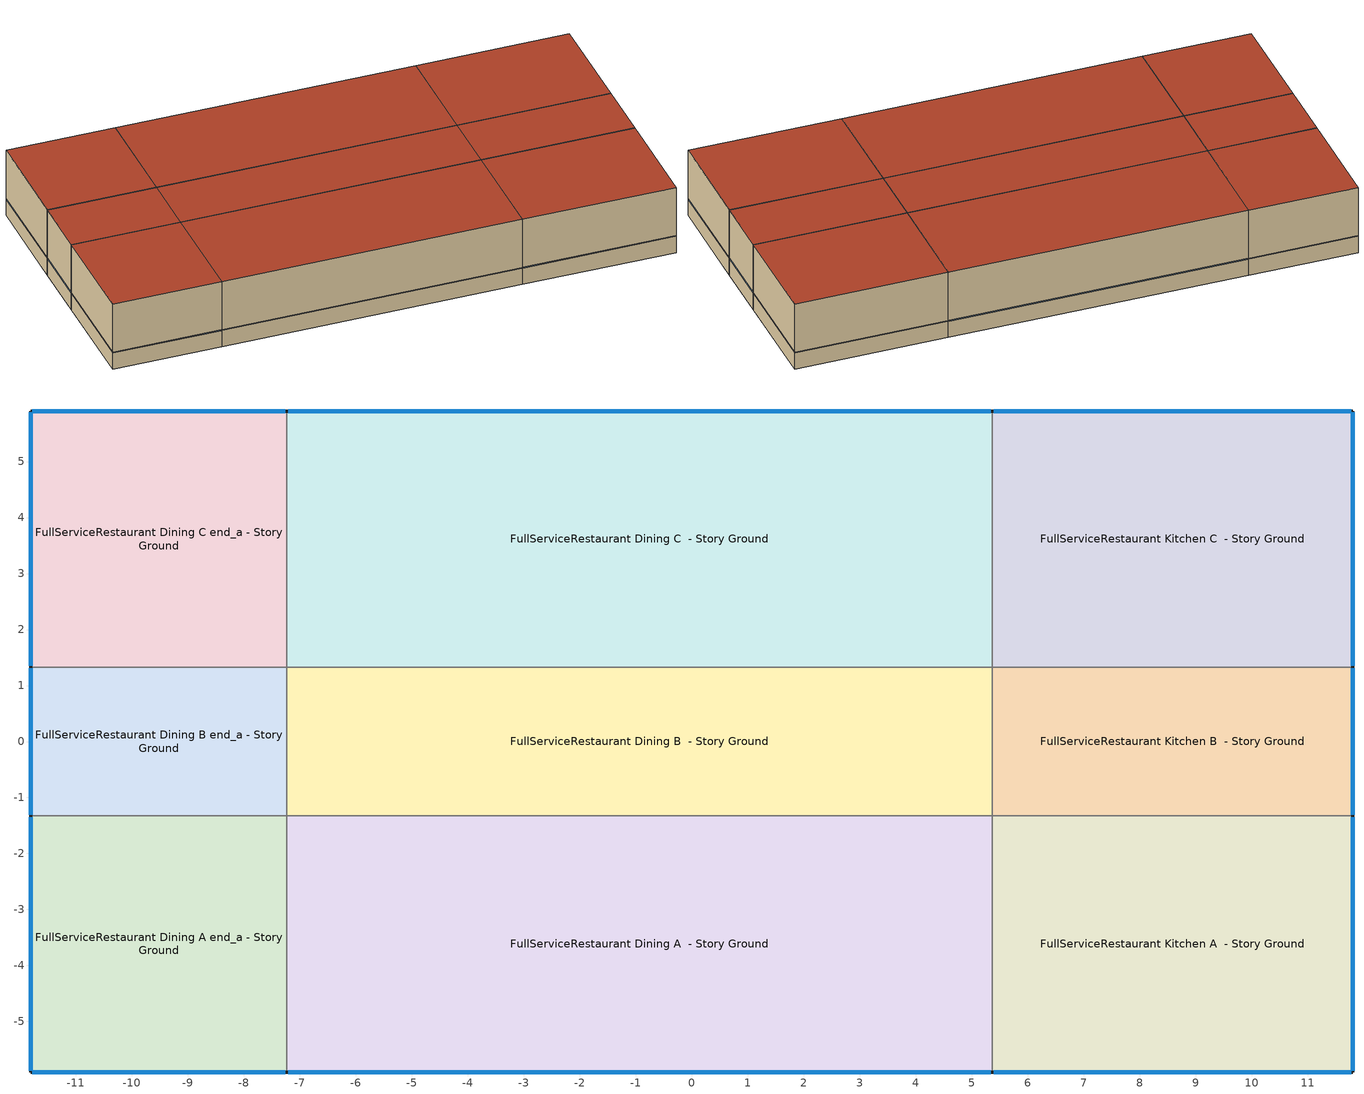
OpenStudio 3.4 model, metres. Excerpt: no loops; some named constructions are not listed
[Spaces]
FullServiceRestaurant Dining A end_a - Story Ground
 floor ground (Foundation F 126 Perim 914 Area 209): -11.8,-5.9 -11.8,-1.33 -7.23,-1.33 -7.23,-5.9 z0
 wall outside: -11.8,-1.33 -11.8,-5.9 -7.23,-5.9 z0:3.05
 wall to FullServiceRestaurant Dining B end_a - Story Ground: -7.23,-1.33 -11.8,-1.33 z0:3.05
 wall to FullServiceRestaurant Dining A  - Story Ground: -7.23,-5.9 -7.23,-1.33 z0:3.05
 window (Window U-1.01 SHGC 0.58): -11.78,-5.9 -7.26,-5.9 / -11.8,-1.36 -11.8,-5.88 z0.76:0.79
 roof outside (Typical IEAD Roof R-21.74): -7.23,-5.9 -7.23,-1.33 -11.8,-1.33 -11.8,-5.9 z3.05
FullServiceRestaurant Dining B end_a - Story Ground
 floor ground (Foundation F 126 Perim 266 Area 1217): -11.8,-1.33 -11.8,1.33 -7.23,1.33 -7.23,-1.33 z0
 wall outside: -11.8,1.33 -11.8,-1.33 z0:3.05
 wall to FullServiceRestaurant Dining C end_a - Story Ground: -7.23,1.33 -11.8,1.33 z0:3.05
 wall to FullServiceRestaurant Dining B  - Story Ground: -7.23,-1.33 -7.23,1.33 z0:3.05
 window (Window U-1.01 SHGC 0.58): -11.8,1.31 -11.8,-1.31 z0.76:0.79
 roof outside (Typical IEAD Roof R-21.74): -7.23,-1.33 -7.23,1.33 -11.8,1.33 -11.8,-1.33 z3.05
FullServiceRestaurant Dining C end_a - Story Ground
 floor ground (Foundation F 126 Perim 914 Area 209): -11.8,1.33 -11.8,5.9 -7.23,5.9 -7.23,1.33 z0
 wall outside: -7.23,5.9 -11.8,5.9 -11.8,1.33 z0:3.05
 wall to FullServiceRestaurant Dining C  - Story Ground: -7.23,1.33 -7.23,5.9 z0:3.05
 window (Window U-1.01 SHGC 0.58): -11.8,5.88 -11.8,1.36 / -7.26,5.9 -11.78,5.9 z0.76:0.79
 roof outside (Typical IEAD Roof R-21.74): -7.23,1.33 -7.23,5.9 -11.8,5.9 -11.8,1.33 z3.05
FullServiceRestaurant Dining A  - Story Ground
 floor ground (Foundation F 126 Perim 126 Area 5759): -7.23,-5.9 -7.23,-1.33 5.36,-1.33 5.36,-5.9 z0
 wall outside: -7.23,-5.9 5.36,-5.9 z0:3.05
 wall to FullServiceRestaurant Dining B  - Story Ground: 5.36,-1.33 -7.23,-1.33 z0:3.05
 wall to FullServiceRestaurant Kitchen A  - Story Ground: 5.36,-5.9 5.36,-1.33 z0:3.05
 window (Window U-1.01 SHGC 0.58): -7.21,-5.9 5.34,-5.9 z0.76:0.79
 roof outside (Typical IEAD Roof R-21.74): 5.36,-5.9 5.36,-1.33 -7.23,-1.33 -7.23,-5.9 z3.05
FullServiceRestaurant Dining B  - Story Ground
 floor ground (Foundation F 126 Perim 0 Area 3352): -7.23,-1.33 -7.23,1.33 5.36,1.33 5.36,-1.33 z0
 wall to FullServiceRestaurant Dining C  - Story Ground: 5.36,1.33 -7.23,1.33 z0:3.05
 wall to FullServiceRestaurant Kitchen B  - Story Ground: 5.36,-1.33 5.36,1.33 z0:3.05
 roof outside (Typical IEAD Roof R-21.74): 5.36,-1.33 5.36,1.33 -7.23,1.33 -7.23,-1.33 z3.05
FullServiceRestaurant Dining C  - Story Ground
 floor ground (Foundation F 126 Perim 126 Area 5759): -7.23,1.33 -7.23,5.9 5.36,5.9 5.36,1.33 z0
 wall outside: 5.36,5.9 -7.23,5.9 z0:3.05
 wall to FullServiceRestaurant Kitchen C  - Story Ground: 5.36,1.33 5.36,5.9 z0:3.05
 window (Window U-1.01 SHGC 0.58): 5.34,5.9 -7.21,5.9 z0.76:0.79
 roof outside (Typical IEAD Roof R-21.74): 5.36,1.33 5.36,5.9 -7.23,5.9 -7.23,1.33 z3.05
FullServiceRestaurant Kitchen A  - Story Ground
 floor ground (Foundation F 126 Perim 1101 Area 2945): 5.36,-5.9 5.36,-1.33 11.8,-1.33 11.8,-5.9 z0
 wall outside: 5.36,-5.9 11.8,-5.9 11.8,-1.33 z0:3.05
 wall to FullServiceRestaurant Kitchen B  - Story Ground: 11.8,-1.33 5.36,-1.33 z0:3.05
 window (Window U-1.01 SHGC 0.58): 5.39,-5.9 11.78,-5.9 / 11.8,-5.88 11.8,-1.36 z0.76:0.79
 roof outside (Typical IEAD Roof R-21.74): 11.8,-5.9 11.8,-1.33 5.36,-1.33 5.36,-5.9 z3.05
FullServiceRestaurant Kitchen B  - Story Ground
 floor ground (Foundation F 126 Perim 266 Area 1714): 5.36,-1.33 5.36,1.33 11.8,1.33 11.8,-1.33 z0
 wall outside: 11.8,-1.33 11.8,1.33 z0:3.05
 wall to FullServiceRestaurant Kitchen C  - Story Ground: 11.8,1.33 5.36,1.33 z0:3.05
 window (Window U-1.01 SHGC 0.58): 11.8,-1.31 11.8,1.31 z0.76:0.79
 roof outside (Typical IEAD Roof R-21.74): 11.8,-1.33 11.8,1.33 5.36,1.33 5.36,-1.33 z3.05
FullServiceRestaurant Kitchen C  - Story Ground
 floor ground (Foundation F 126 Perim 1101 Area 2945): 5.36,1.33 5.36,5.9 11.8,5.9 11.8,1.33 z0
 wall outside: 11.8,1.33 11.8,5.9 5.36,5.9 z0:3.05
 window (Window U-1.01 SHGC 0.58): 11.78,5.9 5.39,5.9 / 11.8,1.36 11.8,5.88 z0.76:0.79
 roof outside (Typical IEAD Roof R-21.74): 11.8,1.33 11.8,5.9 5.36,5.9 5.36,1.33 z3.05
[Schedule:Ruleset]
Name | Default Day Schedule | Summer Design Day Schedule | Winter Design Day Schedule
Clothing Schedule | Clothing Schedule Default Winter Clothes
FoodService_Restaurant BLDG_EQUIP_EndUseData | FoodService_Restaurant BLDG_EQUIP_EndUseData Default | FoodService_Restaurant BLDG_EQUIP_EndUseData Summer Design Day | FoodService_Restaurant BLDG_EQUIP_EndUseData Winter Design Day
FullServiceRestaurant Infil Half On | FullServiceRestaurant Infil Half On Default | FullServiceRestaurant Infil Half On Summer Design Day | FullServiceRestaurant Infil Half On Winter Design Day
FullServiceRestaurant Gas Equip | FullServiceRestaurant Gas Equip Default | FullServiceRestaurant Gas Equip Summer Design Day | FullServiceRestaurant Gas Equip Winter Design Day
FoodService_Restaurant BLDG_LIGHT_EndUseData BPR Adjusted | FoodService_Restaurant BLDG_LIGHT_EndUseData Default 1 | FoodService_Restaurant BLDG_LIGHT_EndUseData Summer Design Day 1 | FoodService_Restaurant BLDG_LIGHT_EndUseData Winter Design Day 1
FoodService_Restaurant BLDG_EQUIP_EndUseData BPR Adjusted | FoodService_Restaurant BLDG_EQUIP_EndUseData Default 1 | FoodService_Restaurant BLDG_EQUIP_EndUseData Summer Design Day 1 | FoodService_Restaurant BLDG_EQUIP_EndUseData Winter Design Day 1
[Schedule:Day]
Clothing Schedule Default Winter Clothes; FoodService_Restaurant BLDG_EQUIP_EndUseData Summer Design Day; FoodService_Restaurant BLDG_LIGHT_EndUseData Summer Design Day 1; FoodService_Restaurant BLDG_EQUIP_EndUseData Summer Design Day 1: 24, 0, 1
Clothing Schedule Summer Clothes: 24, 0, 0.5
Air Velocity Schedule Default: 24, 0, 0.2
Work Efficiency Schedule Default; FoodService_Restaurant BLDG_EQUIP_EndUseData Winter Design Day; FullServiceRestaurant Gas Equip Winter Design Day; FoodService_Restaurant BLDG_LIGHT_EndUseData Winter Design Day 1; FoodService_Restaurant BLDG_EQUIP_EndUseData Winter Design Day 1: 24, 0, 0
FullServiceRestaurant Bldg Occ Sat Day: Yes, 6, 0, 0, 6, 10, 0.00833333, 6, 20, 0.0166667, 6, 30, 0.025, 6, 40, 0.0333333, 6, 50, 0.0416667, 7, 0, 0.05, 7, 10, 0.125, 7, 20, 0.2, 7, 30, 0.275, 7, 40, 0.35, 7, 50, 0.425, 8, 0, 0.5, 9, 0, 0.5, 9, 9, 0.483333, 9, 19, 0.466667, 9, 29, 0.45, 9, 39, 0.433333, 9, 49, 0.416667, 9, 59, 0.4, 10, 0, 0.4, 10, 9, 0.45, 10, 19, 0.4, 10, 29, 0.35, 10, 30, 0.35, 10, 39, 0.341667, 10, 49, 0.333333, 10, 59, 0.325, 11, 9, 0.316667, 11, 19, 0.308333, 11, 29, 0.3, 11, 30, 0.3, 13, 30, 0.3, 13, 39, 0.366667, 13, 49, 0.433333, 13, 59, 0.5, 14, 9, 0.566667, 14, 19, 0.633333, 14, 29, 0.7, 14, 30, 0.7, 14, 39, 0.483333, 14, 49, 0.416667, 14, 59, 0.35, 15, 0, 0.35, 15, 9, 0.3, 15, 19, 0.25, 15, 29, 0.2, 15, 39, 0.15, 15, 49, 0.1, 15, 59, 0.05, 16, 0, 0.05, 16, 10, 0.0416667, 16, 20, 0.0333333, 16, 30, 0.025, 16, 40, 0.0166667, 16, 50, 0.00833333, 17, 0, 0, 24, 0, 0
FullServiceRestaurant Bldg Occ Sun Day: Yes, 6, 0, 0, 6, 10, 0.00833333, 6, 20, 0.0166667, 6, 30, 0.025, 6, 40, 0.0333333, 6, 50, 0.0416667, 7, 0, 0.05, 7, 10, 0.125, 7, 20, 0.2, 7, 30, 0.275, 7, 40, 0.35, 7, 50, 0.425, 8, 0, 0.5, 8, 30, 0.5, 8, 39, 0.483333, 8, 49, 0.466667, 8, 59, 0.45, 9, 9, 0.433333, 9, 19, 0.416667, 9, 29, 0.4, 9, 39, 0.383333, 9, 49, 0.366667, 9, 59, 0.35, 10, 9, 0.333333, 10, 19, 0.316667, 10, 29, 0.3, 10, 30, 0.3, 10, 39, 0.45, 10, 49, 0.4, 10, 59, 0.35, 11, 9, 0.3, 11, 19, 0.25, 11, 29, 0.2, 11, 30, 0.2, 11, 39, 0.208333, 11, 49, 0.216667, 11, 59, 0.225, 12, 9, 0.233333, 12, 19, 0.241667, 12, 29, 0.25, 12, 30, 0.25, 12, 39, 0.266667, 12, 49, 0.283333, 12, 59, 0.3, 13, 9, 0.316667, 13, 19, 0.333333, 13, 29, 0.35, 13, 30, 0.35, 13, 39, 0.383333, 13, 49, 0.416667, 13, 59, 0.45, 14, 9, 0.483333, 14, 19, 0.516667, 14, 29, 0.55, 14, 30, 0.55, 15, 0, 0.2, 15, 9, 0.175, 15, 19, 0.15, 15, 29, 0.125, 15, 39, 0.1, 15, 49, 0.075, 15, 59, 0.05, 16, 0, 0.05, 16, 10, 0.0416667, 16, 20, 0.0333333, 16, 30, 0.025, 16, 40, 0.0166667, 16, 50, 0.00833333, 17, 0, 0, 24, 0, 0
FoodService_Restaurant BLDG_EQUIP_EndUseData Default: Yes, 0, 10, 0.0556355, 0, 20, 0.0564927, 0, 30, 0.0573498, 0, 40, 0.0582069, 0, 50, 0.059064, 1, 0, 0.0599212, 1, 10, 0.0607783, 1, 20, 0.0616354, 1, 30, 0.0624926, 1, 40, 0.0633497, 1, 50, 0.0642068, 2, 0, 0.0650639, 2, 10, 0.0659211, 2, 20, 0.0667782, 2, 30, 0.0676353, 2, 40, 0.0684924, 2, 45, 0.068921, 2, 54, 0.083074, 3, 4, 0.097227, 3, 14, 0.11138, 3, 24, 0.125533, 3, 34, 0.139686, 3, 44, 0.153839, 3, 45, 0.153839, 3, 54, 0.157646, 4, 4, 0.161454, 4, 15, 0.165261, 4, 25, 0.169068, 4, 35, 0.172876, 4, 45, 0.176683, 4, 55, 0.179931, 5, 5, 0.18318, 5, 15, 0.186428, 5, 25, 0.189677, 5, 35, 0.192925, 5, 45, 0.196174, 5, 55, 0.20807, 6, 5, 0.219966, 6, 15, 0.231862, 6, 25, 0.243758, 6, 35, 0.255654, 6, 45, 0.26755, 6, 55, 0.287207, 7, 5, 0.306864, 7, 15, 0.326521, 7, 25, 0.346178, 7, 35, 0.365835, 7, 45, 0.385492, 7, 55, 0.399312, 8, 5, 0.413131, 8, 15, 0.426951, 8, 24, 0.440771, 8, 34, 0.45459, 8, 44, 0.46841, 8, 45, 0.46841, 8, 54, 0.533667, 9, 4, 0.532471, 9, 14, 0.531274, 9, 24, 0.530078, 9, 34, 0.528882, 9, 37, 0.528583, 9, 47, 0.530126, 9, 57, 0.531668, 10, 7, 0.533211, 10, 17, 0.534754, 10, 27, 0.536296, 10, 37, 0.537839, 10, 47, 0.53723, 10, 57, 0.53662, 11, 7, 0.536011, 11, 17, 0.535402, 11, 27, 0.534792, 11, 37, 0.534183, 11, 47, 0.534723, 11, 57, 0.535263, 12, 7, 0.535802, 12, 17, 0.536342, 12, 27, 0.536882, 12, 37, 0.537422, 12, 47, 0.539096, 12, 57, 0.54077, 13, 7, 0.542444, 13, 17, 0.544118, 13, 27, 0.545792, 13, 37, 0.547466, 13, 47, 0.547207, 13, 57, 0.546947, 14, 7, 0.546687, 14, 17, 0.546428, 14, 27, 0.546168, 14, 37, 0.545909, 14, 47, 0.383939, 14, 57, 0.353102, 15, 7, 0.322265, 15, 17, 0.291428, 15, 27, 0.260591, 15, 30, 0.252882, 15, 39, 0.228609, 15, 49, 0.204337, 15, 59, 0.180064, 16, 9, 0.155791, 16, 19, 0.131519, 16, 30, 0.107246, 16, 40, 0.0978933, 16, 50, 0.0885407, 17, 0, 0.079188, 17, 10, 0.0698353, 17, 20, 0.0604827, 17, 30, 0.05113, 17, 40, 0.048624, 17, 50, 0.046118, 18, 0, 0.043612, 18, 10, 0.041106, 18, 20, 0.0386, 18, 30, 0.036094, 18, 40, 0.035351, 18, 50, 0.034608, 19, 0, 0.033865, 19, 10, 0.033122, 19, 20, 0.032379, 19, 30, 0.031636, 19, 40, 0.0324931, 19, 50, 0.0333503, 20, 0, 0.0342074, 20, 10, 0.0350645, 20, 20, 0.0359216, 20, 30, 0.0367788, 20, 40, 0.0376359, 20, 50, 0.038493, 21, 0, 0.0393501, 21, 10, 0.0402073, 21, 20, 0.0410644, 21, 30, 0.0419215, 21, 40, 0.0427786, 21, 50, 0.0436358, 22, 0, 0.0444929, 22, 10, 0.04535, 22, 20, 0.0462071, 22, 30, 0.0470643, 22, 40, 0.0479214, 22, 50, 0.0487785, 23, 0, 0.0496357, 23, 10, 0.0504928, 23, 20, 0.0513499, 23, 30, 0.052207, 23, 40, 0.0530642, 23, 50, 0.0539213, 24, 0, 0.0547784
FoodService_Restaurant BLDG_EQUIP_EndUseData Fri Day: Yes, 0, 10, 0.0257481, 0, 20, 0.0266676, 0, 30, 0.0275872, 0, 40, 0.0285068, 0, 50, 0.0294264, 1, 0, 0.0303459, 1, 10, 0.0312655, 1, 20, 0.0321851, 1, 30, 0.0331046, 1, 40, 0.0340242, 1, 50, 0.0349438, 2, 0, 0.0358634, 2, 10, 0.0367829, 2, 20, 0.0377025, 2, 30, 0.0386221, 2, 40, 0.0395417, 2, 45, 0.0400014, 2, 54, 0.0549658, 3, 4, 0.0699302, 3, 14, 0.0848946, 3, 24, 0.099859, 3, 34, 0.114823, 3, 44, 0.129788, 3, 45, 0.129788, 3, 54, 0.133939, 4, 4, 0.138091, 4, 15, 0.142242, 4, 25, 0.146394, 4, 35, 0.150545, 4, 45, 0.154697, 4, 55, 0.158087, 5, 5, 0.161477, 5, 15, 0.164867, 5, 25, 0.168257, 5, 35, 0.171647, 5, 45, 0.175037, 5, 55, 0.187407, 6, 5, 0.199776, 6, 15, 0.212146, 6, 25, 0.224516, 6, 35, 0.236885, 6, 45, 0.249255, 6, 55, 0.273051, 7, 5, 0.296847, 7, 15, 0.320643, 7, 25, 0.344439, 7, 35, 0.368235, 7, 45, 0.39203, 7, 55, 0.408299, 8, 5, 0.424568, 8, 15, 0.440837, 8, 24, 0.457106, 8, 34, 0.473374, 8, 44, 0.489643, 8, 45, 0.489643, 8, 54, 0.607143, 9, 4, 0.602352, 9, 14, 0.597561, 9, 24, 0.592771, 9, 34, 0.58798, 9, 37, 0.586782, 9, 47, 0.583245, 9, 57, 0.579707, 10, 7, 0.576169, 10, 17, 0.572631, 10, 27, 0.569094, 10, 37, 0.565556, 10, 47, 0.564107, 10, 57, 0.562657, 11, 7, 0.561208, 11, 17, 0.559759, 11, 27, 0.55831, 11, 37, 0.55686, 11, 47, 0.556431, 11, 57, 0.556001, 12, 7, 0.555571, 12, 17, 0.555141, 12, 27, 0.554711, 12, 37, 0.554282, 12, 47, 0.558674, 12, 57, 0.563066, 13, 7, 0.567458, 13, 17, 0.57185, 13, 27, 0.576243, 13, 37, 0.580635, 13, 47, 0.580293, 13, 57, 0.579952, 14, 7, 0.57961, 14, 17, 0.579269, 14, 27, 0.578927, 14, 37, 0.578586, 14, 47, 0.442837, 14, 57, 0.42508, 15, 7, 0.407323, 15, 17, 0.389566, 15, 27, 0.371809, 15, 30, 0.36737, 15, 39, 0.340851, 15, 49, 0.314332, 15, 59, 0.287813, 16, 9, 0.261294, 16, 19, 0.234776, 16, 30, 0.208257, 16, 40, 0.177307, 16, 50, 0.146357, 17, 0, 0.115407, 17, 10, 0.0844565, 17, 20, 0.0535065, 17, 30, 0.0225565, 17, 40, 0.0195935, 17, 50, 0.0166305, 18, 0, 0.0136675, 18, 10, 0.0107045, 18, 20, 0.00774156, 18, 30, 0.00477856, 18, 40, 0.00398214, 18, 50, 0.00318571, 19, 0, 0.00238928, 19, 10, 0.00159285, 19, 20, 0.000796427, 19, 30, 0, 19, 40, 0.000919573, 19, 50, 0.00183915, 20, 0, 0.00275872, 20, 10, 0.00367829, 20, 20, 0.00459787, 20, 30, 0.00551744, 20, 40, 0.00643701, 20, 50, 0.00735659, 21, 0, 0.00827616, 21, 10, 0.00919573, 21, 20, 0.0101153, 21, 30, 0.0110349, 21, 40, 0.0119545, 21, 50, 0.012874, 22, 0, 0.0137936, 22, 10, 0.0147132, 22, 20, 0.0156327, 22, 30, 0.0165523, 22, 40, 0.0174719, 22, 50, 0.0183915, 23, 0, 0.019311, 23, 10, 0.0202306, 23, 20, 0.0211502, 23, 30, 0.0220698, 23, 40, 0.0229893, 23, 50, 0.0239089, 24, 0, 0.0248285
FoodService_Restaurant BLDG_EQUIP_EndUseData Sat Day: Yes, 0, 10, 0.0191442, 0, 20, 0.0196616, 0, 30, 0.020179, 0, 40, 0.0206964, 0, 50, 0.0212139, 1, 0, 0.0217313, 1, 10, 0.0222487, 1, 20, 0.0227661, 1, 30, 0.0232835, 1, 40, 0.0238009, 1, 50, 0.0243183, 2, 0, 0.0248357, 2, 10, 0.0253532, 2, 20, 0.0258706, 2, 30, 0.026388, 2, 40, 0.0269054, 2, 50, 0.0274228, 3, 0, 0.0279402, 3, 10, 0.0284576, 3, 20, 0.028975, 3, 30, 0.0294924, 3, 40, 0.0300099, 3, 50, 0.0305273, 4, 0, 0.0310447, 4, 10, 0.0456448, 4, 20, 0.060245, 4, 30, 0.0748451, 4, 40, 0.0894452, 4, 50, 0.104045, 5, 0, 0.118646, 5, 10, 0.122811, 5, 20, 0.126977, 5, 30, 0.131143, 5, 40, 0.135309, 5, 50, 0.139474, 6, 0, 0.14364, 6, 10, 0.146002, 6, 20, 0.148363, 6, 30, 0.150725, 6, 40, 0.153087, 6, 50, 0.155448, 7, 0, 0.15781, 7, 10, 0.170384, 7, 20, 0.182957, 7, 30, 0.195531, 7, 40, 0.208105, 7, 50, 0.220679, 8, 0, 0.233252, 8, 9, 0.25998, 8, 19, 0.286707, 8, 29, 0.313434, 8, 39, 0.340161, 8, 49, 0.366889, 8, 59, 0.393616, 9, 0, 0.393616, 9, 9, 0.410702, 9, 19, 0.427788, 9, 29, 0.444874, 9, 39, 0.461959, 9, 49, 0.479045, 9, 59, 0.496131, 10, 0, 0.496131, 10, 9, 0.613494, 10, 19, 0.605294, 10, 29, 0.597095, 10, 30, 0.597095, 10, 39, 0.593446, 10, 49, 0.589797, 10, 59, 0.586148, 11, 9, 0.582499, 11, 19, 0.57885, 11, 29, 0.575201, 11, 30, 0.575201, 11, 39, 0.574642, 11, 49, 0.574084, 11, 59, 0.573525, 12, 9, 0.572966, 12, 19, 0.572407, 12, 29, 0.571848, 12, 30, 0.571848, 12, 39, 0.571194, 12, 49, 0.57054, 12, 59, 0.569886, 13, 9, 0.569232, 13, 19, 0.568578, 13, 29, 0.567924, 13, 30, 0.567924, 13, 39, 0.566648, 13, 49, 0.565371, 13, 59, 0.564095, 14, 9, 0.562819, 14, 19, 0.561543, 14, 29, 0.560267, 14, 30, 0.560267, 14, 39, 0.306529, 14, 49, 0.252691, 14, 59, 0.198852, 15, 0, 0.198852, 15, 9, 0.176012, 15, 19, 0.153172, 15, 29, 0.130331, 15, 39, 0.107491, 15, 49, 0.084651, 15, 59, 0.0618108, 16, 0, 0.0618108, 16, 10, 0.0528948, 16, 20, 0.0439787, 16, 30, 0.0350627, 16, 40, 0.0261467, 16, 50, 0.0172306, 17, 0, 0.00831459, 17, 10, 0.00692883, 17, 20, 0.00554306, 17, 30, 0.0041573, 17, 40, 0.00277153, 17, 50, 0.00138577, 18, 0, 0, 18, 10, 0.000517411, 18, 20, 0.00103482, 18, 30, 0.00155223, 18, 40, 0.00206964, 18, 50, 0.00258706, 19, 0, 0.00310447, 19, 10, 0.00362188, 19, 20, 0.00413929, 19, 30, 0.0046567, 19, 40, 0.00517411, 19, 50, 0.00569152, 20, 0, 0.00620893, 20, 10, 0.00672635, 20, 20, 0.00724376, 20, 30, 0.00776117, 20, 40, 0.00827858, 20, 50, 0.00879599, 21, 0, 0.0093134, 21, 10, 0.00983081, 21, 20, 0.0103482, 21, 30, 0.0108656, 21, 40, 0.011383, 21, 50, 0.0119005, 22, 0, 0.0124179, 22, 10, 0.0129353, 22, 20, 0.0134527, 22, 30, 0.0139701, 22, 40, 0.0144875, 22, 50, 0.0150049, 23, 0, 0.0155223, 23, 10, 0.0160397, 23, 20, 0.0165572, 23, 30, 0.0170746, 23, 40, 0.017592, 23, 50, 0.0181094, 24, 0, 0.0186268
FoodService_Restaurant BLDG_EQUIP_EndUseData Sun Day: Yes, 0, 10, 0.0163141, 0, 20, 0.016755, 0, 30, 0.0171959, 0, 40, 0.0176368, 0, 50, 0.0180777, 1, 0, 0.0185187, 1, 10, 0.0189596, 1, 20, 0.0194005, 1, 30, 0.0198414, 1, 40, 0.0202824, 1, 50, 0.0207233, 2, 0, 0.0211642, 2, 10, 0.0216051, 2, 20, 0.022046, 2, 30, 0.022487, 2, 40, 0.0229279, 2, 50, 0.0233688, 3, 0, 0.0238097, 3, 10, 0.0242506, 3, 20, 0.0246916, 3, 30, 0.0251325, 3, 40, 0.0255734, 3, 50, 0.0260143, 4, 0, 0.0264552, 4, 10, 0.0395256, 4, 20, 0.052596, 4, 30, 0.0656664, 4, 40, 0.0787368, 4, 50, 0.0918072, 5, 0, 0.104878, 5, 10, 0.109868, 5, 20, 0.114858, 5, 30, 0.119848, 5, 40, 0.124838, 5, 50, 0.129828, 6, 0, 0.134818, 6, 10, 0.136872, 6, 20, 0.138925, 6, 30, 0.140978, 6, 40, 0.143031, 6, 50, 0.145084, 7, 0, 0.147138, 7, 10, 0.156847, 7, 20, 0.166556, 7, 30, 0.176266, 7, 40, 0.185975, 7, 50, 0.195685, 8, 0, 0.205394, 8, 9, 0.229713, 8, 19, 0.254033, 8, 29, 0.278352, 8, 39, 0.302672, 8, 49, 0.326991, 8, 59, 0.351311, 9, 0, 0.351311, 9, 9, 0.373412, 9, 19, 0.395514, 9, 29, 0.417616, 9, 39, 0.439717, 9, 49, 0.461819, 9, 59, 0.48392, 10, 0, 0.48392, 10, 9, 0.602483, 10, 19, 0.594321, 10, 29, 0.586158, 10, 30, 0.586158, 10, 39, 0.582887, 10, 49, 0.579615, 10, 59, 0.576343, 11, 9, 0.573072, 11, 19, 0.5698, 11, 29, 0.566528, 11, 30, 0.566528, 11, 39, 0.563308, 11, 49, 0.560088, 11, 59, 0.556868, 12, 9, 0.553647, 12, 19, 0.550427, 12, 29, 0.547207, 12, 30, 0.547207, 12, 39, 0.547165, 12, 49, 0.547124, 12, 59, 0.547082, 13, 9, 0.54704, 13, 19, 0.546998, 13, 29, 0.546956, 13, 30, 0.546956, 13, 39, 0.54498, 13, 49, 0.543004, 13, 59, 0.541029, 14, 9, 0.539053, 14, 19, 0.537077, 14, 29, 0.535101, 14, 30, 0.535101, 14, 39, 0.173833, 14, 49, 0.124603, 14, 59, 0.075374, 15, 0, 0.075374, 15, 9, 0.0731924, 15, 19, 0.0710107, 15, 29, 0.068829, 15, 39, 0.0666474, 15, 49, 0.0644657, 15, 59, 0.0622841, 16, 0, 0.0622841, 16, 10, 0.0536564, 16, 20, 0.0450288, 16, 30, 0.0364011, 16, 40, 0.0277734, 16, 50, 0.0191458, 17, 0, 0.0105181, 17, 10, 0.00876512, 17, 20, 0.0070121, 17, 30, 0.00525907, 17, 40, 0.00350605, 17, 50, 0.00175302, 18, 0, 0, 18, 10, 0.000440921, 18, 20, 0.000881841, 18, 30, 0.00132276, 18, 40, 0.00176368, 18, 50, 0.0022046, 19, 0, 0.00264552, 19, 10, 0.00308644, 19, 20, 0.00352737, 19, 30, 0.00396829, 19, 40, 0.00440921, 19, 50, 0.00485013, 20, 0, 0.00529105, 20, 10, 0.00573197, 20, 20, 0.00617289, 20, 30, 0.00661381, 20, 40, 0.00705473, 20, 50, 0.00749565, 21, 0, 0.00793657, 21, 10, 0.00837749, 21, 20, 0.00881841, 21, 30, 0.00925933, 21, 40, 0.00970025, 21, 50, 0.0101412, 22, 0, 0.0105821, 22, 10, 0.011023, 22, 20, 0.0114639, 22, 30, 0.0119049, 22, 40, 0.0123458, 22, 50, 0.0127867, 23, 0, 0.0132276, 23, 10, 0.0136685, 23, 20, 0.0141095, 23, 30, 0.0145504, 23, 40, 0.0149913, 23, 50, 0.0154322, 24, 0, 0.0158731
FullServiceRestaurant Infil Half On Default; FullServiceRestaurant Infil Half On Winter Design Day; FullServiceRestaurant Infil Half On Summer Design Day; FullServiceRestaurant Infil Half On Default|WntrDsn|SmrDsn|Sun|Sat Day: 5, 0, 1, 24, 0, 0.5
FullServiceRestaurant Gas Equip Default; autogen FullServiceRestaurant Gas Equip 1_day_sch: Yes, 0, 10, 0.03, 0, 20, 0.025, 0, 30, 0.02, 4, 30, 0.02, 4, 40, 0.025, 4, 50, 0.03, 5, 0, 0.035, 5, 10, 0.04, 5, 20, 0.045, 5, 30, 0.05, 5, 40, 0.0583333, 5, 50, 0.0666667, 6, 0, 0.075, 6, 10, 0.0833333, 6, 20, 0.0916667, 6, 30, 0.1, 6, 40, 0.108333, 6, 50, 0.116667, 7, 0, 0.125, 7, 10, 0.133333, 7, 20, 0.141667, 7, 30, 0.15, 7, 40, 0.158333, 7, 50, 0.166667, 8, 0, 0.175, 8, 9, 0.183333, 8, 19, 0.191667, 8, 29, 0.2, 8, 30, 0.2, 8, 39, 0.191667, 8, 49, 0.183333, 8, 59, 0.175, 9, 9, 0.166667, 9, 19, 0.158333, 9, 29, 0.15, 9, 30, 0.15, 9, 39, 0.166667, 9, 49, 0.183333, 9, 59, 0.2, 10, 9, 0.216667, 10, 19, 0.233333, 10, 29, 0.25, 10, 30, 0.25, 12, 30, 0.25, 12, 39, 0.241667, 12, 49, 0.233333, 12, 59, 0.225, 13, 9, 0.216667, 13, 19, 0.208333, 13, 29, 0.2, 13, 30, 0.2, 13, 39, 0.191667, 13, 49, 0.183333, 13, 59, 0.175, 14, 9, 0.166667, 14, 19, 0.158333, 14, 29, 0.15, 14, 30, 0.15, 14, 39, 0.158333, 14, 49, 0.166667, 14, 59, 0.175, 15, 9, 0.183333, 15, 19, 0.191667, 15, 29, 0.2, 15, 30, 0.2, 15, 39, 0.216667, 15, 49, 0.233333, 15, 59, 0.25, 16, 9, 0.266667, 16, 19, 0.283333, 16, 30, 0.3, 18, 0, 0.3, 18, 10, 0.291667, 18, 20, 0.283333, 18, 30, 0.275, 18, 40, 0.266667, 18, 50, 0.258333, 19, 0, 0.25, 19, 10, 0.241667, 19, 20, 0.233333, 19, 30, 0.225, 19, 40, 0.216667, 19, 50, 0.208333, 20, 0, 0.2, 20, 30, 0.2, 20, 40, 0.191667, 20, 50, 0.183333, 21, 0, 0.175, 21, 10, 0.166667, 21, 20, 0.158333, 21, 30, 0.15, 21, 40, 0.141667, 21, 50, 0.133333, 22, 0, 0.125, 22, 10, 0.116667, 22, 20, 0.108333, 22, 30, 0.1, 22, 40, 0.0916667, 22, 50, 0.0833333, 23, 0, 0.075, 23, 10, 0.0666667, 23, 20, 0.0583333, 23, 30, 0.05, 23, 40, 0.045, 23, 50, 0.04, 24, 0, 0.035
FullServiceRestaurant Gas Equip Default|Sun Day: Yes, 5, 0, 0.02, 5, 10, 0.025, 5, 20, 0.03, 5, 30, 0.035, 5, 40, 0.04, 5, 50, 0.045, 6, 0, 0.05, 6, 10, 0.0583333, 6, 20, 0.0666667, 6, 30, 0.075, 6, 40, 0.0833333, 6, 50, 0.0916667, 7, 0, 0.1, 7, 10, 0.108333, 7, 20, 0.116667, 7, 30, 0.125, 7, 40, 0.133333, 7, 50, 0.141667, 8, 0, 0.15, 8, 9, 0.158333, 8, 19, 0.166667, 8, 29, 0.175, 8, 39, 0.183333, 8, 49, 0.191667, 8, 59, 0.2, 9, 0, 0.2, 9, 9, 0.191667, 9, 19, 0.183333, 9, 29, 0.175, 9, 39, 0.166667, 9, 49, 0.158333, 9, 59, 0.15, 10, 0, 0.15, 10, 9, 0.183333, 10, 19, 0.166667, 10, 29, 0.15, 10, 30, 0.15, 10, 39, 0.158333, 10, 49, 0.166667, 10, 59, 0.175, 11, 9, 0.183333, 11, 19, 0.191667, 11, 29, 0.2, 11, 30, 0.2, 11, 39, 0.216667, 11, 49, 0.233333, 11, 59, 0.25, 12, 9, 0.266667, 12, 19, 0.283333, 12, 29, 0.3, 12, 30, 0.3, 12, 39, 0.233333, 12, 49, 0.166667, 12, 59, 0.1, 13, 0, 0.1, 13, 9, 0.141667, 13, 19, 0.133333, 13, 29, 0.125, 13, 39, 0.116667, 13, 49, 0.108333, 13, 59, 0.1, 14, 9, 0.0916667, 14, 19, 0.0833333, 14, 29, 0.075, 14, 39, 0.0666667, 14, 49, 0.0583333, 14, 59, 0.05, 15, 0, 0.05, 15, 9, 0.045, 15, 19, 0.04, 15, 29, 0.035, 15, 39, 0.03, 15, 49, 0.025, 15, 59, 0.02, 16, 0, 0.02, 24, 0, 0.02
FullServiceRestaurant Gas Equip Summer Design Day: 24, 0, 0.25
Building Hours of Operation NonResidential Saturday; Building Hours of Operation NonResidential Sunday: 7, 30, 0, 15, 30, 1, 24, 0, 0
autogen FoodService_Restaurant BLDG_LIGHT_EndUseData 0_day_sch; autogen FoodService_Restaurant BLDG_LIGHT_EndUseData 1_day_sch: Yes, 0, 10, 0.30569, 0, 20, 0.271384, 0, 30, 0.237078, 0, 40, 0.213183, 0, 49, 0.189288, 0, 59, 0.165393, 1, 9, 0.141498, 1, 19, 0.117604, 1, 30, 0.0937087, 1, 40, 0.0828241, 1, 50, 0.0719394, 2, 0, 0.0610548, 2, 9, 0.0501702, 2, 19, 0.0392855, 2, 29, 0.0284009, 2, 30, 0.0284009, 2, 39, 0.0236674, 2, 49, 0.0189339, 2, 59, 0.0142004, 3, 9, 0.00946696, 3, 19, 0.00473348, 3, 29, 0, 3, 30, 0, 3, 39, 0.00257641, 3, 49, 0.00515282, 3, 59, 0.00772923, 4, 9, 0.0103056, 4, 19, 0.012882, 4, 30, 0.0154585, 4, 40, 0.0177156, 4, 50, 0.0199728, 5, 0, 0.02223, 5, 10, 0.0244872, 5, 20, 0.0267444, 5, 30, 0.0290016, 5, 40, 0.035052, 5, 50, 0.0411024, 6, 0, 0.0471529, 6, 10, 0.0532033, 6, 20, 0.0592538, 6, 30, 0.0653042, 6, 40, 0.0926839, 6, 50, 0.120064, 7, 0, 0.147443, 7, 10, 0.174823, 7, 20, 0.202203, 7, 30, 0.229582, 7, 40, 0.261403, 7, 50, 0.293223, 8, 0, 0.325044, 8, 9, 0.356864, 8, 19, 0.388685, 8, 29, 0.420505, 8, 30, 0.420505, 8, 39, 0.448215, 8, 49, 0.475925, 8, 59, 0.503635, 9, 9, 0.531346, 9, 19, 0.559056, 9, 29, 0.586766, 9, 30, 0.586766, 9, 39, 0.604873, 9, 49, 0.622981, 9, 59, 0.641088, 10, 9, 0.659196, 10, 19, 0.677303, 10, 29, 0.69541, 10, 30, 0.69541, 10, 39, 0.702995, 10, 49, 0.71058, 10, 59, 0.718165, 11, 9, 0.72575, 11, 19, 0.733335, 11, 29, 0.74092, 11, 30, 0.74092, 11, 39, 0.741783, 11, 49, 0.742647, 11, 59, 0.74351, 12, 9, 0.744374, 12, 19, 0.745237, 12, 29, 0.746101, 12, 30, 0.746101, 12, 39, 0.746421, 12, 49, 0.746742, 12, 59, 0.747062, 13, 9, 0.747383, 13, 19, 0.747704, 13, 29, 0.748024, 13, 30, 0.748024, 13, 39, 0.748129, 13, 49, 0.748234, 13, 59, 0.74834, 14, 9, 0.748445, 14, 19, 0.74855, 14, 29, 0.748655, 14, 30, 0.748655, 14, 39, 0.748356, 14, 49, 0.748058, 14, 59, 0.747759, 15, 9, 0.747461, 15, 19, 0.747162, 15, 29, 0.746864, 15, 30, 0.746864, 15, 39, 0.74695, 15, 49, 0.747037, 15, 59, 0.747124, 16, 9, 0.747211, 16, 19, 0.747297, 16, 30, 0.747384, 16, 40, 0.747273, 16, 50, 0.747163, 17, 0, 0.747052, 17, 10, 0.746941, 17, 20, 0.74683, 17, 30, 0.746719, 17, 40, 0.750362, 17, 50, 0.754004, 18, 0, 0.757647, 18, 10, 0.761289, 18, 20, 0.764932, 18, 30, 0.768574, 18, 40, 0.768646, 18, 50, 0.768719, 19, 0, 0.768791, 19, 10, 0.768863, 19, 20, 0.768935, 19, 30, 0.769007, 19, 40, 0.76771, 19, 50, 0.766413, 20, 0, 0.765115, 20, 10, 0.763818, 20, 20, 0.762521, 20, 30, 0.761224, 20, 40, 0.755704, 20, 50, 0.750184, 21, 0, 0.744664, 21, 10, 0.739144, 21, 20, 0.733625, 21, 30, 0.728105, 21, 40, 0.712392, 21, 50, 0.696679, 22, 0, 0.680966, 22, 10, 0.665253, 22, 20, 0.64954, 22, 30, 0.633827, 22, 40, 0.602009, 22, 50, 0.57019, 23, 0, 0.538371, 23, 10, 0.506552, 23, 20, 0.474733, 23, 30, 0.442914, 23, 40, 0.408608, 23, 50, 0.374302, 24, 0, 0.339996
autogen FullServiceRestaurant Activity 0_day_sch; autogen FullServiceRestaurant Activity 1_day_sch: Yes, 24, 0, 120
autogen FullServiceRestaurant ClgSetp 0_day_sch; autogen FullServiceRestaurant ClgSetp 1_day_sch; autogen FullServiceRestaurant ClgSetp Kitchen 0_day_sch; autogen FullServiceRestaurant ClgSetp Kitchen 1_day_sch: Yes, 1, 0, 23.3333, 5, 0, 25, 24, 0, 23.3333
autogen FullServiceRestaurant HtgSetp 0_day_sch; autogen FullServiceRestaurant HtgSetp 1_day_sch; autogen FullServiceRestaurant HtgSetp Kitchen 0_day_sch; autogen FullServiceRestaurant HtgSetp Kitchen 1_day_sch: Yes, 1, 0, 20, 5, 0, 16.6667, 24, 0, 20
FoodService_Restaurant BLDG_LIGHT_EndUseData Default 1: No, 0, 10, 0.30569, 0, 20, 0.271384, 0, 30, 0.237078, 0, 40, 0.213183, 0, 49, 0.189288, 0, 59, 0.165393, 1, 9, 0.141498, 1, 19, 0.117604, 1, 30, 0.0937087, 1, 40, 0.0828241, 1, 50, 0.0719394, 2, 0, 0.0610548, 2, 9, 0.0501702, 2, 19, 0.0392855, 2, 29, 0.0284009, 2, 30, 0.0284009, 2, 39, 0.0236674, 2, 49, 0.0189339, 2, 59, 0.0142004, 3, 9, 0.00946696, 3, 19, 0.00473348, 3, 29, 0, 3, 30, 0, 3, 39, 0.00257641, 3, 49, 0.00515282, 3, 59, 0.00772923, 4, 9, 0.0103056, 4, 19, 0.012882, 4, 30, 0.0154585, 4, 40, 0.0177156, 4, 50, 0.0199728, 5, 0, 0.02223, 5, 10, 0.0244872, 5, 20, 0.0267444, 5, 30, 0.0290016, 5, 40, 0.035052, 5, 50, 0.0411024, 6, 0, 0.0471529, 6, 10, 0.0532033, 6, 20, 0.0592538, 6, 30, 0.0653042, 6, 40, 0.0926839, 6, 50, 0.120064, 7, 0, 0.147443, 7, 10, 0.174823, 7, 20, 0.202203, 7, 30, 0.229582, 7, 40, 0.261403, 7, 50, 0.293223, 8, 0, 0.325044, 8, 9, 0.356864, 8, 19, 0.388685, 8, 29, 0.420505, 8, 30, 0.420505, 8, 39, 0.448215, 8, 49, 0.475925, 8, 59, 0.503635, 9, 9, 0.531346, 9, 19, 0.559056, 9, 29, 0.586766, 9, 30, 0.586766, 9, 39, 0.604873, 9, 49, 0.622981, 9, 59, 0.641088, 10, 9, 0.659196, 10, 19, 0.677303, 10, 29, 0.69541, 10, 30, 0.69541, 10, 39, 0.702995, 10, 49, 0.71058, 10, 59, 0.718165, 11, 9, 0.72575, 11, 19, 0.733335, 11, 29, 0.74092, 11, 30, 0.74092, 11, 39, 0.741783, 11, 49, 0.742647, 11, 59, 0.74351, 12, 9, 0.744374, 12, 19, 0.745237, 12, 29, 0.746101, 12, 30, 0.746101, 12, 39, 0.746421, 12, 49, 0.746742, 12, 59, 0.747062, 13, 9, 0.747383, 13, 19, 0.747704, 13, 29, 0.748024, 13, 30, 0.748024, 13, 39, 0.748129, 13, 49, 0.748234, 13, 59, 0.74834, 14, 9, 0.748445, 14, 19, 0.74855, 14, 29, 0.748655, 14, 30, 0.748655, 14, 39, 0.748356, 14, 49, 0.748058, 14, 59, 0.747759, 15, 9, 0.747461, 15, 19, 0.747162, 15, 29, 0.746864, 15, 30, 0.746864, 15, 39, 0.74695, 15, 49, 0.747037, 15, 59, 0.747124, 16, 9, 0.747211, 16, 19, 0.747297, 16, 30, 0.747384, 16, 40, 0.747273, 16, 50, 0.747163, 17, 0, 0.747052, 17, 10, 0.746941, 17, 20, 0.74683, 17, 30, 0.746719, 17, 40, 0.750362, 17, 50, 0.754004, 18, 0, 0.757647, 18, 10, 0.761289, 18, 20, 0.764932, 18, 30, 0.768574, 18, 40, 0.768646, 18, 50, 0.768719, 19, 0, 0.768791, 19, 10, 0.768863, 19, 20, 0.768935, 19, 30, 0.769007, 19, 40, 0.76771, 19, 50, 0.766413, 20, 0, 0.765115, 20, 10, 0.763818, 20, 20, 0.762521, 20, 30, 0.761224, 20, 40, 0.755704, 20, 50, 0.750184, 21, 0, 0.744664, 21, 10, 0.739144, 21, 20, 0.733625, 21, 30, 0.728105, 21, 40, 0.712392, 21, 50, 0.696679, 22, 0, 0.680966, 22, 10, 0.665253, 22, 20, 0.64954, 22, 30, 0.633827, 22, 40, 0.602009, 22, 50, 0.57019, 23, 0, 0.538371, 23, 10, 0.506552, 23, 20, 0.474733, 23, 30, 0.442914, 23, 40, 0.408608, 23, 50, 0.374302, 24, 0, 0.339996
FoodService_Restaurant BLDG_EQUIP_EndUseData Default 1: No, 0, 10, 0.0254714, 0, 20, 0.0263811, 0, 30, 0.0272908, 0, 40, 0.0282005, 0, 50, 0.0291102, 1, 0, 0.0300199, 1, 10, 0.0309296, 1, 20, 0.0318393, 1, 30, 0.032749, 1, 40, 0.0336587, 1, 50, 0.0345684, 2, 0, 0.0354781, 2, 10, 0.0363878, 2, 20, 0.0372975, 2, 30, 0.0382072, 2, 40, 0.0391169, 2, 45, 0.0395717, 2, 54, 0.0545927, 3, 4, 0.0696137, 3, 14, 0.0846347, 3, 24, 0.0996557, 3, 34, 0.114677, 3, 44, 0.129698, 3, 45, 0.129698, 3, 54, 0.133739, 4, 4, 0.137779, 4, 15, 0.14182, 4, 25, 0.145861, 4, 35, 0.149902, 4, 45, 0.153943, 4, 55, 0.157391, 5, 5, 0.160838, 5, 15, 0.164286, 5, 25, 0.167734, 5, 35, 0.171181, 5, 45, 0.174629, 5, 55, 0.187255, 6, 5, 0.19988, 6, 15, 0.212506, 6, 25, 0.225132, 6, 35, 0.237757, 6, 45, 0.250383, 6, 55, 0.271245, 7, 5, 0.292108, 7, 15, 0.31297, 7, 25, 0.333833, 7, 35, 0.354696, 7, 45, 0.375558, 7, 55, 0.390225, 8, 5, 0.404893, 8, 15, 0.41956, 8, 24, 0.434227, 8, 34, 0.448894, 8, 44, 0.463561, 8, 45, 0.463561, 8, 54, 0.532821, 9, 4, 0.531551, 9, 14, 0.530281, 9, 24, 0.529012, 9, 34, 0.527742, 9, 37, 0.527425, 9, 47, 0.529062, 9, 57, 0.530699, 10, 7, 0.532337, 10, 17, 0.533974, 10, 27, 0.535611, 10, 37, 0.537249, 10, 47, 0.536602, 10, 57, 0.535955, 11, 7, 0.535308, 11, 17, 0.534662, 11, 27, 0.534015, 11, 37, 0.533368, 11, 47, 0.533941, 11, 57, 0.534514, 12, 7, 0.535087, 12, 17, 0.53566, 12, 27, 0.536233, 12, 37, 0.536806, 12, 47, 0.538583, 12, 57, 0.540359, 13, 7, 0.542136, 13, 17, 0.543913, 13, 27, 0.545689, 13, 37, 0.547466, 13, 47, 0.547191, 13, 57, 0.546915, 14, 7, 0.54664, 14, 17, 0.546364, 14, 27, 0.546089, 14, 37, 0.545814, 14, 47, 0.37391, 14, 57, 0.341182, 15, 7, 0.308454, 15, 17, 0.275725, 15, 27, 0.242997, 15, 30, 0.234815, 15, 39, 0.209054, 15, 49, 0.183292, 15, 59, 0.157531, 16, 9, 0.13177, 16, 19, 0.106008, 16, 30, 0.0802472, 16, 40, 0.0703209, 16, 50, 0.0603946, 17, 0, 0.0504684, 17, 10, 0.0405421, 17, 20, 0.0306158, 17, 30, 0.0206896, 17, 40, 0.0180299, 17, 50, 0.0153702, 18, 0, 0.0127105, 18, 10, 0.0100508, 18, 20, 0.0073911, 18, 30, 0.00473141, 18, 40, 0.00394284, 18, 50, 0.00315427, 19, 0, 0.00236571, 19, 10, 0.00157714, 19, 20, 0.000788568, 19, 30, 0, 19, 40, 0.000909694, 19, 50, 0.00181939, 20, 0, 0.00272908, 20, 10, 0.00363878, 20, 20, 0.00454847, 20, 30, 0.00545817, 20, 40, 0.00636786, 20, 50, 0.00727755, 21, 0, 0.00818725, 21, 10, 0.00909694, 21, 20, 0.0100066, 21, 30, 0.0109163, 21, 40, 0.011826, 21, 50, 0.0127357, 22, 0, 0.0136454, 22, 10, 0.0145551, 22, 20, 0.0154648, 22, 30, 0.0163745, 22, 40, 0.0172842, 22, 50, 0.0181939, 23, 0, 0.0191036, 23, 10, 0.0200133, 23, 20, 0.020923, 23, 30, 0.0218327, 23, 40, 0.0227424, 23, 50, 0.0236521, 24, 0, 0.0245617
[Schedule:Rule]
Schedule Rule 1: Schedule Ruleset=Clothing Schedule; Rule Order=0; Day Schedule=Clothing Schedule Summer Clothes; Date Specification Type=DateRange; Start Month=5; Start Day=1; End Month=9; End Day=30
Schedule Rule 6: Schedule Ruleset=FoodService_Restaurant BLDG_EQUIP_EndUseData; Rule Order=2; Day Schedule=FoodService_Restaurant BLDG_EQUIP_EndUseData Fri Day; Date Specification Type=DateRange; Start Month=1; Start Day=1; End Month=12; End Day=31; Apply Friday=Yes
Schedule Rule 7: Schedule Ruleset=FoodService_Restaurant BLDG_EQUIP_EndUseData; Rule Order=1; Day Schedule=FoodService_Restaurant BLDG_EQUIP_EndUseData Sat Day; Date Specification Type=DateRange; Start Month=1; Start Day=1; End Month=12; End Day=31; Apply Saturday=Yes
Schedule Rule 8: Schedule Ruleset=FoodService_Restaurant BLDG_EQUIP_EndUseData; Rule Order=0; Day Schedule=FoodService_Restaurant BLDG_EQUIP_EndUseData Sun Day; Date Specification Type=DateRange; Start Month=1; Start Day=1; End Month=12; End Day=31; Apply Sunday=Yes
Schedule Rule 9: Schedule Ruleset=FullServiceRestaurant Infil Half On; Rule Order=0; Day Schedule=FullServiceRestaurant Infil Half On Default|WntrDsn|SmrDsn|Sun|Sat Day; Date Specification Type=DateRange; Start Month=1; Start Day=1; End Month=12; End Day=31; Apply Saturday=Yes; Apply Sunday=Yes
Schedule Rule 10: Schedule Ruleset=FullServiceRestaurant Gas Equip; Rule Order=0; Day Schedule=FullServiceRestaurant Gas Equip Default|Sun Day; Date Specification Type=DateRange; Start Month=1; Start Day=1; End Month=12; End Day=31; Apply Sunday=Yes
autogen FullServiceRestaurant Gas Equip 1: Schedule Ruleset=FullServiceRestaurant Gas Equip; Rule Order=1; Day Schedule=autogen FullServiceRestaurant Gas Equip 1_day_sch; Date Specification Type=SpecificDates; Apply Friday=Yes; Apply Saturday=Yes; Apply Sunday=Yes; Apply Monday=Yes; Apply Tuesday=Yes; Apply Wednesday=Yes; Apply Thursday=Yes; Specific Month 1=1; Specific Day 1=2; Specific Month 2=1; Specific Day 2=9; Specific Month 3=1; Specific Day 3=16; Specific Month 4=1; Specific Day 4=23; Specific Month 5=1; Specific Day 5=30; Specific Month 6=2; Specific Day 6=6; Specific Month 7=2; Specific Day 7=13; Specific Month 8=2; Specific Day 8=20; Specific Month 9=2; Specific Day 9=27; Specific Month 10=3; Specific Day 10=6; Specific Month 11=3; Specific Day 11=13; Specific Month 12=3; Specific Day 12=20; Specific Month 13=3; Specific Day 13=27; Specific Month 14=4; Specific Day 14=3; Specific Month 15=4; Specific Day 15=10; Specific Month 16=4; Specific Day 16=17; Specific Month 17=4; Specific Day 17=24; Specific Month 18=5; Specific Day 18=1; Specific Month 19=5; Specific Day 19=8; Specific Month 20=5; Specific Day 20=15; Specific Month 21=5; Specific Day 21=22; Specific Month 22=5; Specific Day 22=29; Specific Month 23=6; Specific Day 23=5; Specific Month 24=6; Specific Day 24=12; Specific Month 25=6; Specific Day 25=19; Specific Month 26=6; Specific Day 26=26; Specific Month 27=7; Specific Day 27=3; Specific Month 28=7; Specific Day 28=10; Specific Month 29=7; Specific Day 29=17; Specific Month 30=7; Specific Day 30=24; Specific Month 31=7; Specific Day 31=31; Specific Month 32=8; Specific Day 32=7; Specific Month 33=8; Specific Day 33=14; Specific Month 34=8; Specific Day 34=21; Specific Month 35=8; Specific Day 35=28; Specific Month 36=9; Specific Day 36=4; Specific Month 37=9; Specific Day 37=11; Specific Month 38=9; Specific Day 38=18; Specific Month 39=9; Specific Day 39=25; Specific Month 40=10; Specific Day 40=2; Specific Month 41=10; Specific Day 41=9; Specific Month 42=10; Specific Day 42=16; Specific Month 43=10; Specific Day 43=23; Specific Month 44=10; Specific Day 44=30; Specific Month 45=11; Specific Day 45=6; Specific Month 46=11; Specific Day 46=13; Specific Month 47=11; Specific Day 47=20; Specific Month 48=11; Specific Day 48=27; Specific Month 49=12; Specific Day 49=4; Specific Month 50=12; Specific Day 50=11; Specific Month 51=12; Specific Day 51=18; Specific Month 52=12; Specific Day 52=25
autogen FoodService_Restaurant BLDG_LIGHT_EndUseData 0 1: Schedule Ruleset=FoodService_Restaurant BLDG_LIGHT_EndUseData BPR Adjusted; Rule Order=0; Day Schedule=autogen FoodService_Restaurant BLDG_LIGHT_EndUseData 0_day_sch; Date Specification Type=SpecificDates; Apply Friday=Yes; Apply Saturday=Yes; Apply Sunday=Yes; Apply Monday=Yes; Apply Tuesday=Yes; Apply Wednesday=Yes; Apply Thursday=Yes; Specific Month 1=1; Specific Day 1=2; Specific Month 2=1; Specific Day 2=9; Specific Month 3=1; Specific Day 3=16; Specific Month 4=1; Specific Day 4=23; Specific Month 5=1; Specific Day 5=30; Specific Month 6=2; Specific Day 6=6; Specific Month 7=2; Specific Day 7=13; Specific Month 8=2; Specific Day 8=20; Specific Month 9=2; Specific Day 9=27; Specific Month 10=3; Specific Day 10=6; Specific Month 11=3; Specific Day 11=13; Specific Month 12=3; Specific Day 12=20; Specific Month 13=3; Specific Day 13=27; Specific Month 14=4; Specific Day 14=3; Specific Month 15=4; Specific Day 15=10; Specific Month 16=4; Specific Day 16=17; Specific Month 17=4; Specific Day 17=24; Specific Month 18=5; Specific Day 18=1; Specific Month 19=5; Specific Day 19=8; Specific Month 20=5; Specific Day 20=15; Specific Month 21=5; Specific Day 21=22; Specific Month 22=5; Specific Day 22=29; Specific Month 23=6; Specific Day 23=5; Specific Month 24=6; Specific Day 24=12; Specific Month 25=6; Specific Day 25=19; Specific Month 26=6; Specific Day 26=26; Specific Month 27=7; Specific Day 27=3; Specific Month 28=7; Specific Day 28=10; Specific Month 29=7; Specific Day 29=17; Specific Month 30=7; Specific Day 30=24; Specific Month 31=7; Specific Day 31=31; Specific Month 32=8; Specific Day 32=7; Specific Month 33=8; Specific Day 33=14; Specific Month 34=8; Specific Day 34=21; Specific Month 35=8; Specific Day 35=28; Specific Month 36=9; Specific Day 36=4; Specific Month 37=9; Specific Day 37=11; Specific Month 38=9; Specific Day 38=18; Specific Month 39=9; Specific Day 39=25; Specific Month 40=10; Specific Day 40=2; Specific Month 41=10; Specific Day 41=9; Specific Month 42=10; Specific Day 42=16; Specific Month 43=10; Specific Day 43=23; Specific Month 44=10; Specific Day 44=30; Specific Month 45=11; Specific Day 45=6; Specific Month 46=11; Specific Day 46=13; Specific Month 47=11; Specific Day 47=20; Specific Month 48=11; Specific Day 48=27; Specific Month 49=12; Specific Day 49=4; Specific Month 50=12; Specific Day 50=11; Specific Month 51=12; Specific Day 51=18; Specific Month 52=12; Specific Day 52=25
autogen FoodService_Restaurant BLDG_LIGHT_EndUseData 2: Schedule Ruleset=FoodService_Restaurant BLDG_LIGHT_EndUseData BPR Adjusted; Rule Order=1; Day Schedule=autogen FoodService_Restaurant BLDG_LIGHT_EndUseData 1_day_sch; Date Specification Type=SpecificDates; Apply Friday=Yes; Apply Saturday=Yes; Apply Sunday=Yes; Apply Monday=Yes; Apply Tuesday=Yes; Apply Wednesday=Yes; Apply Thursday=Yes; Specific Month 1=1; Specific Day 1=3; Specific Month 2=1; Specific Day 2=10; Specific Month 3=1; Specific Day 3=17; Specific Month 4=1; Specific Day 4=24; Specific Month 5=1; Specific Day 5=31; Specific Month 6=2; Specific Day 6=7; Specific Month 7=2; Specific Day 7=14; Specific Month 8=2; Specific Day 8=21; Specific Month 9=2; Specific Day 9=28; Specific Month 10=3; Specific Day 10=7; Specific Month 11=3; Specific Day 11=14; Specific Month 12=3; Specific Day 12=21; Specific Month 13=3; Specific Day 13=28; Specific Month 14=4; Specific Day 14=4; Specific Month 15=4; Specific Day 15=11; Specific Month 16=4; Specific Day 16=18; Specific Month 17=4; Specific Day 17=25; Specific Month 18=5; Specific Day 18=2; Specific Month 19=5; Specific Day 19=9; Specific Month 20=5; Specific Day 20=16; Specific Month 21=5; Specific Day 21=23; Specific Month 22=5; Specific Day 22=30; Specific Month 23=6; Specific Day 23=6; Specific Month 24=6; Specific Day 24=13; Specific Month 25=6; Specific Day 25=20; Specific Month 26=6; Specific Day 26=27; Specific Month 27=7; Specific Day 27=4; Specific Month 28=7; Specific Day 28=11; Specific Month 29=7; Specific Day 29=18; Specific Month 30=7; Specific Day 30=25; Specific Month 31=8; Specific Day 31=1; Specific Month 32=8; Specific Day 32=8; Specific Month 33=8; Specific Day 33=15; Specific Month 34=8; Specific Day 34=22; Specific Month 35=8; Specific Day 35=29; Specific Month 36=9; Specific Day 36=5; Specific Month 37=9; Specific Day 37=12; Specific Month 38=9; Specific Day 38=19; Specific Month 39=9; Specific Day 39=26; Specific Month 40=10; Specific Day 40=3; Specific Month 41=10; Specific Day 41=10; Specific Month 42=10; Specific Day 42=17; Specific Month 43=10; Specific Day 43=24; Specific Month 44=10; Specific Day 44=31; Specific Month 45=11; Specific Day 45=7; Specific Month 46=11; Specific Day 46=14; Specific Month 47=11; Specific Day 47=21; Specific Month 48=11; Specific Day 48=28; Specific Month 49=12; Specific Day 49=5; Specific Month 50=12; Specific Day 50=12; Specific Month 51=12; Specific Day 51=19; Specific Month 52=12; Specific Day 52=26
Schedule Rule 15: Schedule Ruleset=FoodService_Restaurant BLDG_EQUIP_EndUseData BPR Adjusted; Rule Order=0; Day Schedule=FoodService_Restaurant BLDG_EQUIP_EndUseData Sun Day; Date Specification Type=DateRange; Start Month=1; Start Day=1; End Month=12; End Day=31; Apply Sunday=Yes
Schedule Rule 16: Schedule Ruleset=FoodService_Restaurant BLDG_EQUIP_EndUseData BPR Adjusted; Rule Order=1; Day Schedule=FoodService_Restaurant BLDG_EQUIP_EndUseData Sat Day; Date Specification Type=DateRange; Start Month=1; Start Day=1; End Month=12; End Day=31; Apply Saturday=Yes
Schedule Rule 17: Schedule Ruleset=FoodService_Restaurant BLDG_EQUIP_EndUseData BPR Adjusted; Rule Order=2; Day Schedule=FoodService_Restaurant BLDG_EQUIP_EndUseData Fri Day; Date Specification Type=DateRange; Start Month=1; Start Day=1; End Month=12; End Day=31; Apply Friday=Yes
[Curve:Bicubic] Minimum Value of x=-17.8; Maximum Value of x=4.4; Minimum Value of y=10; Maximum Value of y=48.9
Name | Coefficient1 Constant | Coefficient2 x | Coefficient3 x**2 | Coefficient4 y | Coefficient5 y**2 | Coefficient6 x*y | Coefficient7 x**3 | Coefficient8 y**3 | Coefficient9 x**2*y | Coefficient10 x*y**2
MT_compressor_power_smallandold | 483.6 | -53.2 | -1.384 | 56.19 | 0.003688 | 1.439 | -0.008268 | -0.00281 | 0.007222 | 0.006025
MT_compressor_capacity_smallandold | 15000 | 541.8 | 7.285 | -118 | -0.3645 | -3.05 | 0.0344 | 0.00225 | -0.03927 | -0.007307
